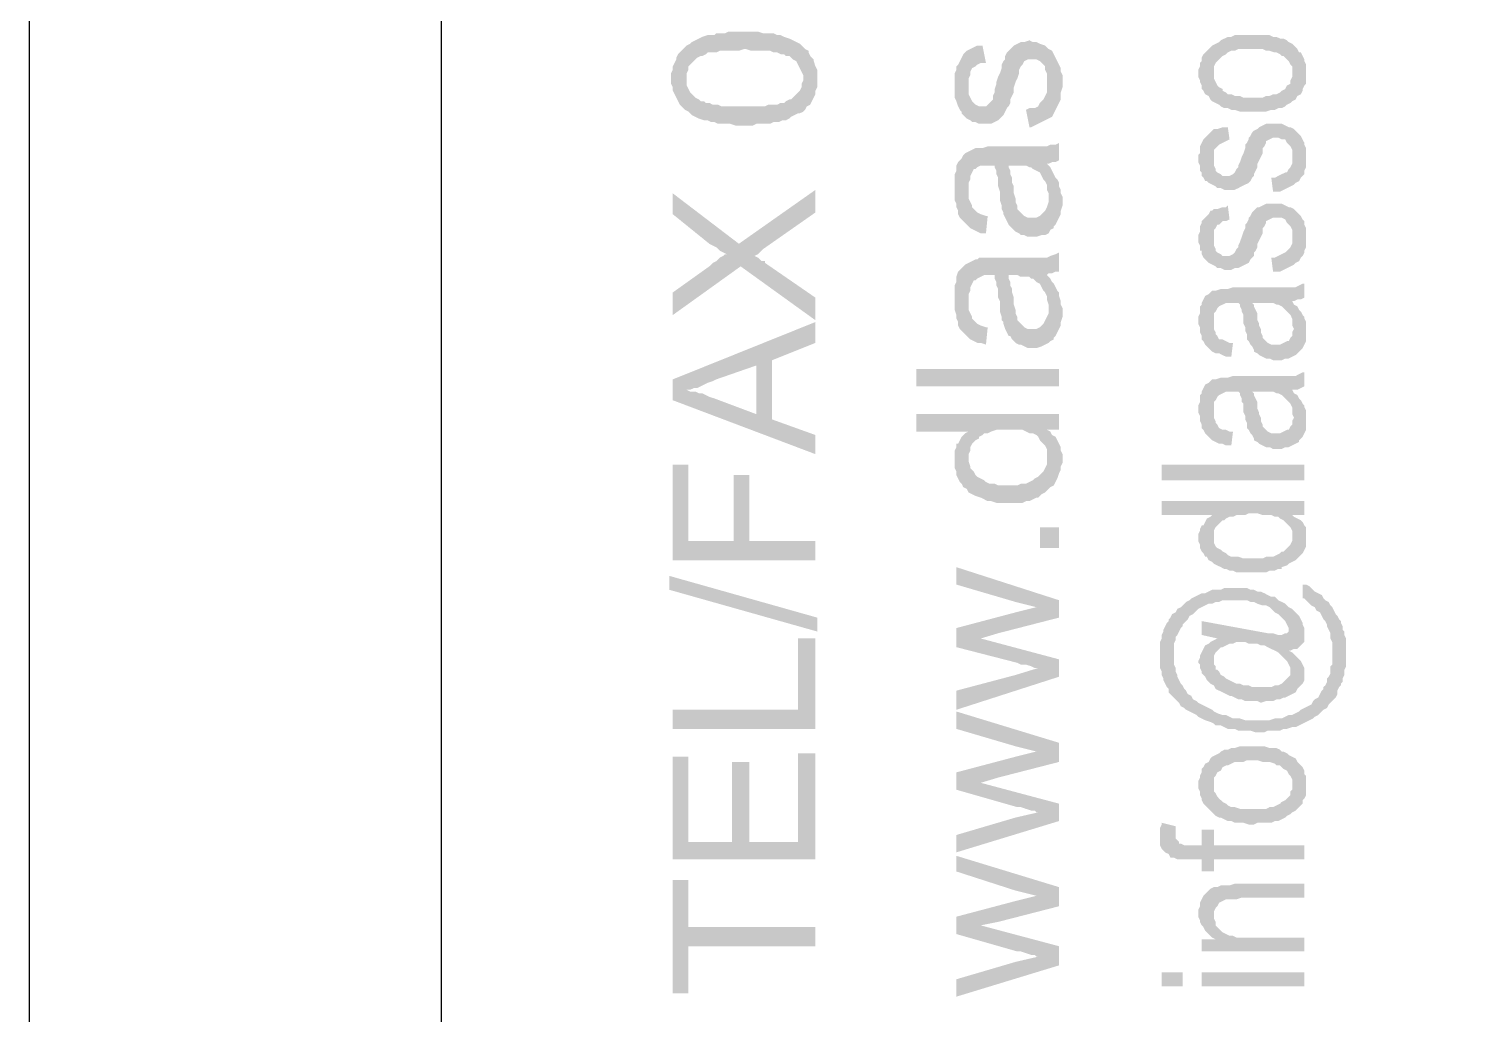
# Model space of a CAD drawing. Header units: millimetres. Extents: x -35.3 to 0.3, y 0.4 to 20.6.
# Drawn here: x -7.615 to -6.92, y 0.742 to 1.214 of the extents above; entities that cross this region are included whole.
import ezdxf

# ---------------------------------------------------------------- set-up
doc = ezdxf.new("R2010")
doc.units = ezdxf.units.MM
doc.linetypes.add('PDF_IMPORT', pattern=[1, 0.8, -0.2])
doc.layers.add('PDF _Geometria', color=7, linetype='Continuous')
doc.layers.add('PDF _Riempimenti solidi', color=7, linetype='Continuous')

msp = doc.modelspace()

# ---------------------------------------------------------------- hatches: boundary and pattern name
at = {"layer": 'PDF _Riempimenti solidi', "transparency": 33554559}
for points in [[(-7.30767, 1.19017), (-7.30767, 1.18767), (-7.30683, 1.18601), (-7.30683, 1.18434), (-7.30517, 1.18101), (-7.3035, 1.17767), (-7.301, 1.17517), (-7.30017, 1.19017), (-7.30017, 1.19267), (-7.29933, 1.19434), (-7.29933, 1.19601), (-7.29767, 1.19767), (-7.29683, 1.19851), (-7.29517, 1.20017), (-7.2935, 1.20101), (-7.29267, 1.20101), (-7.291, 1.20184), (-7.29017, 1.20267), (-7.286, 1.20267), (-7.28433, 1.20351), (-7.27517, 1.20351), (-7.27267, 1.20434), (-7.27183, 1.20434), (-7.26933, 1.20351), (-7.26017, 1.20351), (-7.2585, 1.20267), (-7.25683, 1.20267), (-7.25517, 1.20184), (-7.2535, 1.20184), (-7.25267, 1.20101), (-7.251, 1.20101), (-7.25017, 1.20017), (-7.24933, 1.19934), (-7.24767, 1.19851), (-7.246, 1.19517), (-7.24433, 1.19184), (-7.24433, 1.19017), (-7.2435, 1.17517), (-7.24267, 1.17684), (-7.241, 1.17767), (-7.24017, 1.17934), (-7.23933, 1.18101), (-7.2385, 1.18267), (-7.2385, 1.18434), (-7.23767, 1.18601), (-7.23767, 1.19434), (-7.2385, 1.19601), (-7.23933, 1.19851), (-7.23933, 1.19934), (-7.241, 1.20101), (-7.24183, 1.20267), (-7.24183, 1.20351), (-7.2435, 1.20434), (-7.24433, 1.20517), (-7.246, 1.20684), (-7.24767, 1.20767), (-7.24933, 1.20851), (-7.251, 1.20934), (-7.2535, 1.21017), (-7.25517, 1.21101), (-7.25683, 1.21101), (-7.2585, 1.21184), (-7.2635, 1.21184), (-7.266, 1.21267), (-7.28017, 1.21267), (-7.28183, 1.21184), (-7.286, 1.21184), (-7.28683, 1.21101), (-7.29017, 1.21101), (-7.29267, 1.21017), (-7.29433, 1.20934), (-7.296, 1.20851), (-7.29767, 1.20767), (-7.2985, 1.20684), (-7.30017, 1.20601), (-7.30433, 1.20184), (-7.30517, 1.20017), (-7.30517, 1.19934), (-7.30683, 1.19601), (-7.30683, 1.19434), (-7.30767, 1.19267)], [(-7.05517, 1.19267), (-7.05517, 1.19101), (-7.05433, 1.18934), (-7.05433, 1.18851), (-7.0535, 1.18684), (-7.0535, 1.18517), (-7.05267, 1.18434), (-7.05183, 1.18267), (-7.05017, 1.18184), (-7.04933, 1.18017), (-7.0485, 1.17934), (-7.04767, 1.19267), (-7.04767, 1.19601), (-7.04683, 1.19767), (-7.0435, 1.20101), (-7.04183, 1.20184), (-7.041, 1.20267), (-7.03933, 1.20351), (-7.03767, 1.20351), (-7.036, 1.20434), (-7.02433, 1.20434), (-7.02267, 1.20351), (-7.021, 1.20351), (-7.0185, 1.20267), (-7.01767, 1.20267), (-7.016, 1.20184), (-7.01517, 1.20101), (-7.01433, 1.20101), (-7.01183, 1.19851), (-7.011, 1.19684), (-7.01017, 1.19601), (-7.01017, 1.17934), (-7.0085, 1.18017), (-7.00767, 1.18184), (-7.006, 1.18267), (-7.00517, 1.18434), (-7.00517, 1.18517), (-7.00433, 1.18684), (-7.0035, 1.18767), (-7.0035, 1.19684), (-7.00433, 1.19851), (-7.00433, 1.19934), (-7.00517, 1.20101), (-7.006, 1.20267), (-7.00683, 1.20267), (-7.00767, 1.20434), (-7.01017, 1.20684), (-7.01183, 1.20767), (-7.01267, 1.20851), (-7.01433, 1.20934), (-7.016, 1.20934), (-7.01767, 1.21017), (-7.01933, 1.21017), (-7.021, 1.21101), (-7.03767, 1.21101), (-7.03933, 1.21017), (-7.041, 1.21017), (-7.04433, 1.20851), (-7.04517, 1.20767), (-7.04683, 1.20684), (-7.0485, 1.20601), (-7.05267, 1.20184), (-7.0535, 1.20017), (-7.0535, 1.19851), (-7.05433, 1.19767), (-7.05433, 1.19601), (-7.05517, 1.19434)], [(-7.17183, 1.18684), (-7.17183, 1.18101), (-7.171, 1.17934), (-7.17017, 1.17684), (-7.16933, 1.17517), (-7.1685, 1.17434), (-7.1685, 1.17351), (-7.16683, 1.17184), (-7.166, 1.17101), (-7.16517, 1.18684), (-7.16517, 1.19017), (-7.16433, 1.19184), (-7.16433, 1.19351), (-7.1635, 1.19517), (-7.16183, 1.19601), (-7.161, 1.19684), (-7.15933, 1.19767), (-7.15683, 1.19767), (-7.1585, 1.20601), (-7.161, 1.20601), (-7.166, 1.20351), (-7.16767, 1.20184), (-7.16933, 1.19851), (-7.17017, 1.19684), (-7.171, 1.19601), (-7.171, 1.19434), (-7.17183, 1.19267), (-7.17183, 1.18851)], [(-7.166, 1.17101), (-7.16433, 1.17017), (-7.1635, 1.16934), (-7.16183, 1.16934), (-7.16017, 1.16851), (-7.15433, 1.16851), (-7.15267, 1.16934), (-7.151, 1.17017), (-7.15017, 1.17101), (-7.1485, 1.17267), (-7.14683, 1.17601), (-7.146, 1.17684), (-7.14517, 1.17851), (-7.14517, 1.18017), (-7.1435, 1.18351), (-7.1435, 1.18601), (-7.14267, 1.18851), (-7.14183, 1.19017), (-7.141, 1.19267), (-7.141, 1.19434), (-7.14017, 1.19601), (-7.13933, 1.19684), (-7.1385, 1.19851), (-7.13683, 1.19934), (-7.13267, 1.19934), (-7.131, 1.19851), (-7.12933, 1.19684), (-7.1285, 1.19601), (-7.1285, 1.19434), (-7.12767, 1.19267), (-7.12767, 1.18851), (-7.12683, 1.17101), (-7.12517, 1.17184), (-7.12433, 1.17351), (-7.12267, 1.17684), (-7.121, 1.18017), (-7.121, 1.18351), (-7.12017, 1.18601), (-7.12017, 1.19184), (-7.121, 1.19351), (-7.121, 1.19517), (-7.12267, 1.19851), (-7.12433, 1.20184), (-7.12517, 1.20351), (-7.12683, 1.20434), (-7.1285, 1.20601), (-7.131, 1.20684), (-7.13267, 1.20767), (-7.13433, 1.20767), (-7.136, 1.20851), (-7.1385, 1.20767), (-7.14017, 1.20767), (-7.1435, 1.20601), (-7.14683, 1.20267), (-7.14767, 1.20101), (-7.14767, 1.19934), (-7.1485, 1.19851), (-7.14933, 1.19684), (-7.14933, 1.19517), (-7.15017, 1.19267), (-7.151, 1.19101), (-7.15183, 1.18851), (-7.15183, 1.18767), (-7.15267, 1.18517), (-7.15267, 1.18351), (-7.1535, 1.18184), (-7.1535, 1.18017), (-7.15517, 1.17851), (-7.156, 1.17767), (-7.15683, 1.17684), (-7.16017, 1.17684), (-7.16183, 1.17767), (-7.1635, 1.17934), (-7.16433, 1.18101), (-7.16517, 1.18267), (-7.16517, 1.18684)], [(-7.301, 1.17517), (-7.29933, 1.17434), (-7.29767, 1.17267), (-7.296, 1.17184), (-7.29433, 1.17101), (-7.29183, 1.17017), (-7.29017, 1.17017), (-7.2885, 1.16934), (-7.28683, 1.16934), (-7.28517, 1.16851), (-7.27933, 1.16851), (-7.27683, 1.16767), (-7.2685, 1.16767), (-7.26683, 1.16851), (-7.26017, 1.16851), (-7.2585, 1.16934), (-7.256, 1.16934), (-7.25433, 1.17017), (-7.25267, 1.17017), (-7.251, 1.17101), (-7.25017, 1.17184), (-7.24683, 1.17351), (-7.246, 1.17351), (-7.24433, 1.17434), (-7.2435, 1.17517), (-7.24433, 1.19017), (-7.24433, 1.18934), (-7.24517, 1.18767), (-7.24517, 1.18601), (-7.246, 1.18434), (-7.25017, 1.18017), (-7.251, 1.18017), (-7.25267, 1.17934), (-7.2535, 1.17851), (-7.25517, 1.17851), (-7.25683, 1.17767), (-7.261, 1.17767), (-7.26267, 1.17684), (-7.2835, 1.17684), (-7.28517, 1.17767), (-7.28767, 1.17767), (-7.28933, 1.17851), (-7.291, 1.17851), (-7.29183, 1.17934), (-7.2935, 1.17934), (-7.29433, 1.18017), (-7.296, 1.18101), (-7.29683, 1.18184), (-7.2985, 1.18351), (-7.29933, 1.18517), (-7.30017, 1.18684), (-7.30017, 1.19017)], [(-7.0485, 1.17934), (-7.04683, 1.17851), (-7.04517, 1.17767), (-7.04433, 1.17684), (-7.04267, 1.17601), (-7.041, 1.17601), (-7.03933, 1.17517), (-7.03767, 1.17517), (-7.03517, 1.17434), (-7.02267, 1.17434), (-7.02017, 1.17517), (-7.0185, 1.17517), (-7.01683, 1.17601), (-7.01517, 1.17601), (-7.0135, 1.17684), (-7.01267, 1.17767), (-7.011, 1.17851), (-7.01017, 1.17934), (-7.01017, 1.19267), (-7.01017, 1.19101), (-7.011, 1.18934), (-7.011, 1.18767), (-7.01267, 1.18684), (-7.0135, 1.18517), (-7.01517, 1.18434), (-7.016, 1.18351), (-7.01767, 1.18267), (-7.01933, 1.18267), (-7.021, 1.18184), (-7.02267, 1.18184), (-7.02433, 1.18101), (-7.0335, 1.18101), (-7.03517, 1.18184), (-7.03767, 1.18184), (-7.03933, 1.18267), (-7.041, 1.18267), (-7.04183, 1.18351), (-7.0435, 1.18434), (-7.0435, 1.18517), (-7.04517, 1.18601), (-7.046, 1.18684), (-7.04683, 1.18851), (-7.04767, 1.19017), (-7.04767, 1.19267)], [(-7.13767, 1.17517), (-7.136, 1.16684), (-7.13517, 1.16684), (-7.1335, 1.16767), (-7.13183, 1.16851), (-7.13017, 1.16934), (-7.1285, 1.17017), (-7.12683, 1.17101), (-7.12767, 1.18851), (-7.12767, 1.18351), (-7.1285, 1.18184), (-7.12933, 1.18017), (-7.13017, 1.17934), (-7.131, 1.17851), (-7.13183, 1.17684), (-7.1335, 1.17601), (-7.136, 1.17601)], [(-7.0485, 1.13934), (-7.04683, 1.13851), (-7.046, 1.13767), (-7.04433, 1.13767), (-7.04267, 1.13684), (-7.03767, 1.13684), (-7.036, 1.13767), (-7.03433, 1.13851), (-7.03267, 1.13934), (-7.031, 1.14017), (-7.03017, 1.14101), (-7.02933, 1.14267), (-7.0285, 1.14351), (-7.0285, 1.14434), (-7.02767, 1.14601), (-7.02683, 1.14767), (-7.02683, 1.14934), (-7.026, 1.15101), (-7.02517, 1.15267), (-7.02433, 1.15434), (-7.02433, 1.15684), (-7.0235, 1.15767), (-7.02267, 1.15934), (-7.02267, 1.16017), (-7.021, 1.16101), (-7.01933, 1.16184), (-7.01683, 1.16184), (-7.01517, 1.16101), (-7.0135, 1.16101), (-7.01267, 1.15934), (-7.011, 1.15767), (-7.01017, 1.15601), (-7.01017, 1.15267), (-7.00933, 1.13934), (-7.0085, 1.14017), (-7.00683, 1.14101), (-7.006, 1.14267), (-7.00433, 1.14434), (-7.00433, 1.14601), (-7.0035, 1.14767), (-7.0035, 1.15684), (-7.00433, 1.15851), (-7.00433, 1.15934), (-7.00517, 1.16101), (-7.006, 1.16267), (-7.00933, 1.16601), (-7.011, 1.16684), (-7.01183, 1.16684), (-7.01517, 1.16851), (-7.02267, 1.16851), (-7.02433, 1.16767), (-7.026, 1.16684), (-7.02683, 1.16601), (-7.0285, 1.16517), (-7.02933, 1.16434), (-7.03017, 1.16267), (-7.031, 1.16184), (-7.031, 1.16101), (-7.03183, 1.15934), (-7.03267, 1.15851), (-7.03267, 1.15684), (-7.0335, 1.15434), (-7.03433, 1.15267), (-7.03517, 1.15017), (-7.036, 1.14851), (-7.036, 1.14767), (-7.03683, 1.14684), (-7.03767, 1.14517), (-7.0385, 1.14434), (-7.04017, 1.14351), (-7.0435, 1.14351), (-7.04433, 1.14434), (-7.046, 1.14517), (-7.04683, 1.14601), (-7.04683, 1.14684), (-7.04767, 1.14851), (-7.04767, 1.15184)], [(-7.05517, 1.15184), (-7.05517, 1.15017), (-7.05433, 1.14851), (-7.05433, 1.14601), (-7.0535, 1.14517), (-7.0535, 1.14351), (-7.05267, 1.14267), (-7.05183, 1.14101), (-7.051, 1.14101), (-7.05017, 1.14017), (-7.0485, 1.13934), (-7.04767, 1.15184), (-7.04767, 1.15601), (-7.04683, 1.15684), (-7.046, 1.15767), (-7.04517, 1.15851), (-7.0435, 1.15934), (-7.04183, 1.16017), (-7.04017, 1.16101), (-7.041, 1.16684), (-7.0435, 1.16684), (-7.046, 1.16601), (-7.04767, 1.16601), (-7.0485, 1.16517), (-7.04933, 1.16434), (-7.05017, 1.16351), (-7.051, 1.16267), (-7.05267, 1.16101), (-7.0535, 1.15934), (-7.05433, 1.15767), (-7.05433, 1.15434), (-7.05517, 1.15351)], [(-7.17183, 1.13851), (-7.17183, 1.13184), (-7.171, 1.13017), (-7.171, 1.12851), (-7.17017, 1.12684), (-7.17017, 1.12517), (-7.16933, 1.12351), (-7.16767, 1.12184), (-7.16517, 1.11934), (-7.16517, 1.14017), (-7.16433, 1.14184), (-7.16433, 1.14351), (-7.16267, 1.14684), (-7.16183, 1.14684), (-7.161, 1.14767), (-7.15933, 1.14851), (-7.15267, 1.14851), (-7.15267, 1.14767), (-7.15183, 1.14601), (-7.15183, 1.14434), (-7.151, 1.14267), (-7.151, 1.13851), (-7.15017, 1.13601), (-7.15017, 1.13184), (-7.14933, 1.12934), (-7.14933, 1.12767), (-7.1485, 1.12601), (-7.1485, 1.12517), (-7.14683, 1.12184), (-7.146, 1.14851), (-7.13767, 1.14851), (-7.136, 1.14767), (-7.13517, 1.14767), (-7.13433, 1.14684), (-7.13267, 1.14601), (-7.131, 1.14517), (-7.13017, 1.14351), (-7.12933, 1.14184), (-7.1285, 1.14101), (-7.12767, 1.13934), (-7.12767, 1.14934), (-7.12683, 1.14934), (-7.12517, 1.15017), (-7.1235, 1.15017), (-7.12183, 1.15101), (-7.12183, 1.16017), (-7.12183, 1.15934), (-7.1235, 1.15851), (-7.126, 1.15851), (-7.12767, 1.15767), (-7.156, 1.15767), (-7.1585, 1.15684), (-7.16183, 1.15684), (-7.1635, 1.15601), (-7.16517, 1.15517), (-7.16683, 1.15434), (-7.16767, 1.15351), (-7.1685, 1.15184), (-7.17017, 1.15017), (-7.171, 1.14851), (-7.171, 1.14601), (-7.17183, 1.14434), (-7.17183, 1.14017)], [(-7.14683, 1.12184), (-7.146, 1.12017), (-7.14267, 1.11684), (-7.141, 1.11601), (-7.14017, 1.11517), (-7.1385, 1.11517), (-7.13683, 1.11434), (-7.13267, 1.11434), (-7.13017, 1.11517), (-7.1285, 1.11517), (-7.12683, 1.11601), (-7.126, 1.11767), (-7.12433, 1.11851), (-7.12433, 1.11934), (-7.1235, 1.12017), (-7.12267, 1.12184), (-7.121, 1.12517), (-7.121, 1.12684), (-7.12017, 1.12934), (-7.12017, 1.13351), (-7.121, 1.13517), (-7.121, 1.13684), (-7.12183, 1.13851), (-7.12183, 1.14017), (-7.12267, 1.14184), (-7.1235, 1.14267), (-7.12433, 1.14434), (-7.126, 1.14767), (-7.12683, 1.13351), (-7.12683, 1.13101), (-7.12767, 1.12851), (-7.1285, 1.12684), (-7.12933, 1.12601), (-7.13017, 1.12517), (-7.131, 1.12434), (-7.13267, 1.12351), (-7.13683, 1.12351), (-7.1385, 1.12434), (-7.13933, 1.12517), (-7.14017, 1.12601), (-7.14183, 1.12767), (-7.14183, 1.12934), (-7.14267, 1.13101), (-7.14267, 1.13267), (-7.1435, 1.13517), (-7.1435, 1.13851), (-7.14433, 1.14017), (-7.14433, 1.14267), (-7.14517, 1.14434), (-7.14517, 1.14601), (-7.146, 1.14767), (-7.146, 1.14851)], [(-7.12767, 1.13934), (-7.12767, 1.13684), (-7.12683, 1.13517), (-7.12683, 1.13351), (-7.126, 1.14767), (-7.12767, 1.14934)], [(-7.02017, 1.14267), (-7.01933, 1.13601), (-7.016, 1.13601), (-7.01433, 1.13684), (-7.01267, 1.13767), (-7.011, 1.13851), (-7.00933, 1.13934), (-7.01017, 1.15267), (-7.01017, 1.14934), (-7.011, 1.14767), (-7.01183, 1.14684), (-7.01267, 1.14517), (-7.0135, 1.14517), (-7.01517, 1.14434), (-7.01683, 1.14351), (-7.0185, 1.14267)], [(-7.30683, 1.08767), (-7.30683, 1.07684), (-7.27433, 1.10017), (-7.26767, 1.10517), (-7.266, 1.10601), (-7.26433, 1.10767), (-7.2635, 1.10851), (-7.2385, 1.12601), (-7.2385, 1.13684), (-7.27517, 1.11101), (-7.281, 1.10601), (-7.28183, 1.10601), (-7.28267, 1.10517), (-7.28433, 1.10434), (-7.286, 1.10267), (-7.28767, 1.10184), (-7.28933, 1.10017)], [(-7.30683, 1.13517), (-7.30683, 1.12517), (-7.28933, 1.11101), (-7.28767, 1.11017), (-7.286, 1.10934), (-7.28433, 1.10767), (-7.28267, 1.10684), (-7.281, 1.10601), (-7.27517, 1.11101)], [(-7.16517, 1.11934), (-7.16433, 1.11851), (-7.15933, 1.11601), (-7.15683, 1.11601), (-7.156, 1.12434), (-7.15683, 1.12434), (-7.15933, 1.12517), (-7.161, 1.12601), (-7.16183, 1.12684), (-7.1635, 1.12851), (-7.1635, 1.12934), (-7.16433, 1.13101), (-7.16517, 1.13267), (-7.16517, 1.13684)], [(-7.05517, 1.11351), (-7.05517, 1.11184), (-7.05433, 1.11017), (-7.05433, 1.10767), (-7.0535, 1.10767), (-7.0535, 1.10601), (-7.05267, 1.10434), (-7.05183, 1.10351), (-7.051, 1.10267), (-7.05017, 1.10184), (-7.0485, 1.10101), (-7.04767, 1.11351), (-7.04767, 1.11767), (-7.04683, 1.11851), (-7.046, 1.12017), (-7.04517, 1.12017), (-7.0435, 1.12184), (-7.04183, 1.12184), (-7.04017, 1.12267), (-7.041, 1.12934), (-7.04183, 1.12851), (-7.0435, 1.12851), (-7.046, 1.12767), (-7.04767, 1.12767), (-7.0485, 1.12684), (-7.04933, 1.12684), (-7.05017, 1.12517), (-7.051, 1.12434), (-7.05267, 1.12267), (-7.0535, 1.12184), (-7.0535, 1.12101), (-7.05433, 1.11934), (-7.05433, 1.11684), (-7.05517, 1.11517)], [(-7.0485, 1.10101), (-7.04683, 1.10017), (-7.046, 1.09934), (-7.04433, 1.09934), (-7.04267, 1.09851), (-7.03933, 1.09851), (-7.03767, 1.09934), (-7.036, 1.09934), (-7.03433, 1.10017), (-7.03267, 1.10101), (-7.031, 1.10184), (-7.03017, 1.10351), (-7.02933, 1.10434), (-7.0285, 1.10517), (-7.0285, 1.10684), (-7.02767, 1.10767), (-7.02683, 1.10934), (-7.02683, 1.11101), (-7.026, 1.11267), (-7.02517, 1.11434), (-7.02433, 1.11601), (-7.02433, 1.11851), (-7.0235, 1.11934), (-7.02267, 1.12101), (-7.02267, 1.12184), (-7.021, 1.12267), (-7.01933, 1.12351), (-7.01517, 1.12351), (-7.0135, 1.12267), (-7.01267, 1.12101), (-7.011, 1.11934), (-7.01017, 1.11767), (-7.01017, 1.11434), (-7.00933, 1.10101), (-7.0085, 1.10184), (-7.00683, 1.10267), (-7.006, 1.10434), (-7.00517, 1.10517), (-7.00433, 1.10684), (-7.00433, 1.10767), (-7.0035, 1.10934), (-7.0035, 1.11851), (-7.00433, 1.12017), (-7.00433, 1.12184), (-7.00517, 1.12267), (-7.006, 1.12434), (-7.00933, 1.12767), (-7.011, 1.12851), (-7.01183, 1.12851), (-7.01517, 1.13017), (-7.02267, 1.13017), (-7.02433, 1.12934), (-7.026, 1.12851), (-7.02683, 1.12851), (-7.02933, 1.12601), (-7.03017, 1.12434), (-7.031, 1.12351), (-7.031, 1.12267), (-7.03183, 1.12101), (-7.03267, 1.12017), (-7.03267, 1.11851), (-7.0335, 1.11684), (-7.03433, 1.11434), (-7.03517, 1.11184), (-7.036, 1.11017), (-7.036, 1.10934), (-7.03683, 1.10851), (-7.03767, 1.10684), (-7.0385, 1.10601), (-7.04017, 1.10517), (-7.0435, 1.10517), (-7.04433, 1.10601), (-7.046, 1.10684), (-7.04683, 1.10767), (-7.04683, 1.10851), (-7.04767, 1.11017), (-7.04767, 1.11351)], [(-7.02017, 1.10434), (-7.01933, 1.09767), (-7.016, 1.09767), (-7.01433, 1.09851), (-7.01267, 1.09934), (-7.011, 1.10017), (-7.00933, 1.10101), (-7.01017, 1.11434), (-7.01017, 1.11101), (-7.011, 1.10934), (-7.01267, 1.10767), (-7.0135, 1.10684), (-7.01517, 1.10601), (-7.01683, 1.10517), (-7.0185, 1.10434)], [(-7.17183, 1.08517), (-7.17183, 1.07934), (-7.171, 1.07684), (-7.171, 1.07517), (-7.17017, 1.07351), (-7.17017, 1.07184), (-7.16933, 1.07017), (-7.16767, 1.06851), (-7.16683, 1.06767), (-7.16517, 1.06601), (-7.16517, 1.08684), (-7.16433, 1.08851), (-7.16433, 1.09017), (-7.16267, 1.09351), (-7.16183, 1.09351), (-7.161, 1.09434), (-7.15933, 1.09517), (-7.15767, 1.09601), (-7.15267, 1.09601), (-7.15267, 1.09434), (-7.15183, 1.09267), (-7.15183, 1.09101), (-7.151, 1.08934), (-7.151, 1.08517), (-7.15017, 1.08351), (-7.15017, 1.07851), (-7.14933, 1.07601), (-7.14933, 1.07434), (-7.1485, 1.07351), (-7.1485, 1.07267), (-7.14767, 1.07017), (-7.14683, 1.06851), (-7.146, 1.09601), (-7.14183, 1.09601), (-7.14017, 1.09517), (-7.136, 1.09517), (-7.13517, 1.09434), (-7.13433, 1.09434), (-7.13267, 1.09267), (-7.131, 1.09184), (-7.13017, 1.09017), (-7.12933, 1.08851), (-7.1285, 1.08767), (-7.12767, 1.08601), (-7.12767, 1.09601), (-7.12683, 1.09684), (-7.12517, 1.09684), (-7.1235, 1.09767), (-7.12183, 1.09767), (-7.12183, 1.10684), (-7.1235, 1.10601), (-7.126, 1.10517), (-7.12767, 1.10434), (-7.16017, 1.10434), (-7.161, 1.10351), (-7.16183, 1.10351), (-7.1635, 1.10267), (-7.16517, 1.10184), (-7.16683, 1.10101), (-7.17017, 1.09767), (-7.171, 1.09517), (-7.171, 1.09267), (-7.17183, 1.09101), (-7.17183, 1.08684)], [(-7.27433, 1.10017), (-7.2385, 1.07434), (-7.2385, 1.08517), (-7.26267, 1.10184), (-7.26267, 1.10267), (-7.26433, 1.10267), (-7.266, 1.10434), (-7.26767, 1.10517)], [(-7.14683, 1.06851), (-7.146, 1.06684), (-7.14517, 1.06684), (-7.14433, 1.06517), (-7.14267, 1.06351), (-7.141, 1.06267), (-7.14017, 1.06267), (-7.13683, 1.06101), (-7.13267, 1.06101), (-7.13017, 1.06184), (-7.1285, 1.06267), (-7.12683, 1.06351), (-7.126, 1.06434), (-7.12433, 1.06517), (-7.12433, 1.06601), (-7.1235, 1.06684), (-7.12267, 1.06851), (-7.121, 1.07184), (-7.121, 1.07351), (-7.12017, 1.07601), (-7.12017, 1.08017), (-7.121, 1.08184), (-7.121, 1.08351), (-7.12183, 1.08601), (-7.12183, 1.08767), (-7.12267, 1.08851), (-7.1235, 1.09017), (-7.12433, 1.09184), (-7.12517, 1.09267), (-7.126, 1.09434), (-7.12683, 1.08017), (-7.12683, 1.07767), (-7.12767, 1.07601), (-7.1285, 1.07434), (-7.12933, 1.07267), (-7.13017, 1.07184), (-7.131, 1.07101), (-7.13267, 1.07017), (-7.13683, 1.07017), (-7.1385, 1.07101), (-7.13933, 1.07184), (-7.14017, 1.07267), (-7.14183, 1.07434), (-7.14183, 1.07601), (-7.14267, 1.07767), (-7.14267, 1.07934), (-7.1435, 1.08184), (-7.1435, 1.08517), (-7.14433, 1.08767), (-7.14433, 1.08934), (-7.14517, 1.09101), (-7.14517, 1.09267), (-7.146, 1.09434), (-7.146, 1.09601)], [(-7.12767, 1.08601), (-7.12767, 1.08434), (-7.12683, 1.08184), (-7.12683, 1.08017), (-7.126, 1.09434), (-7.12767, 1.09601)], [(-7.05517, 1.07434), (-7.05517, 1.07267), (-7.05433, 1.07101), (-7.05433, 1.06851), (-7.0535, 1.06684), (-7.0535, 1.06517), (-7.05267, 1.06434), (-7.05183, 1.06267), (-7.0485, 1.05934), (-7.04767, 1.07351), (-7.04767, 1.07767), (-7.04683, 1.07851), (-7.046, 1.08017), (-7.04517, 1.08101), (-7.0435, 1.08184), (-7.04183, 1.08267), (-7.036, 1.08267), (-7.03517, 1.08184), (-7.03517, 1.08101), (-7.03433, 1.07934), (-7.03433, 1.07851), (-7.0335, 1.07684), (-7.0335, 1.07267), (-7.03267, 1.07101), (-7.03267, 1.06934), (-7.03183, 1.06767), (-7.03183, 1.06517), (-7.031, 1.06434), (-7.03017, 1.06267), (-7.02933, 1.06184), (-7.02933, 1.08267), (-7.01933, 1.08267), (-7.01767, 1.08184), (-7.01683, 1.08184), (-7.01517, 1.08101), (-7.01433, 1.08017), (-7.01267, 1.07851), (-7.01183, 1.07767), (-7.011, 1.07684), (-7.01017, 1.07517), (-7.01017, 1.08351), (-7.00933, 1.08351), (-7.00767, 1.08434), (-7.006, 1.08434), (-7.00433, 1.08517), (-7.00433, 1.09184), (-7.00517, 1.09184), (-7.00683, 1.09101), (-7.0085, 1.09017), (-7.0385, 1.09017), (-7.041, 1.08934), (-7.04433, 1.08934), (-7.04683, 1.08851), (-7.0485, 1.08851), (-7.04933, 1.08767), (-7.05017, 1.08684), (-7.05183, 1.08601), (-7.05267, 1.08434), (-7.0535, 1.08267), (-7.0535, 1.08184), (-7.05433, 1.08101), (-7.05433, 1.07767), (-7.05517, 1.07601)], [(-7.16517, 1.06601), (-7.16433, 1.06517), (-7.16267, 1.06434), (-7.161, 1.06351), (-7.15933, 1.06351), (-7.15683, 1.06267), (-7.156, 1.07101), (-7.15683, 1.07101), (-7.15933, 1.07184), (-7.161, 1.07267), (-7.16183, 1.07351), (-7.1635, 1.07517), (-7.1635, 1.07601), (-7.16433, 1.07767), (-7.16517, 1.07934), (-7.16517, 1.08351)], [(-7.02933, 1.06184), (-7.0285, 1.06017), (-7.0285, 1.05934), (-7.02683, 1.05851), (-7.026, 1.05767), (-7.02433, 1.05684), (-7.02267, 1.05601), (-7.021, 1.05601), (-7.01933, 1.05517), (-7.01517, 1.05517), (-7.0135, 1.05601), (-7.01183, 1.05601), (-7.01017, 1.05684), (-7.0085, 1.05767), (-7.00683, 1.05934), (-7.006, 1.06017), (-7.00517, 1.06101), (-7.00433, 1.06267), (-7.0035, 1.06434), (-7.0035, 1.07351), (-7.00433, 1.07517), (-7.00433, 1.07601), (-7.00517, 1.07684), (-7.006, 1.07851), (-7.00683, 1.07934), (-7.00767, 1.08101), (-7.00933, 1.08184), (-7.00933, 1.07017), (-7.01017, 1.06851), (-7.01017, 1.06684), (-7.011, 1.06601), (-7.01183, 1.06434), (-7.01267, 1.06434), (-7.01433, 1.06351), (-7.016, 1.06267), (-7.02017, 1.06267), (-7.02183, 1.06351), (-7.0235, 1.06517), (-7.02433, 1.06601), (-7.02433, 1.06684), (-7.02517, 1.06851), (-7.02517, 1.07017), (-7.026, 1.07184), (-7.026, 1.07267), (-7.02683, 1.07434), (-7.02683, 1.07767), (-7.02767, 1.07934), (-7.0285, 1.08101), (-7.0285, 1.08184), (-7.02933, 1.08267)], [(-7.01017, 1.07517), (-7.01017, 1.07184), (-7.00933, 1.07017), (-7.00933, 1.08184), (-7.01017, 1.08351)], [(-7.30683, 1.04601), (-7.30017, 1.04101), (-7.2985, 1.04101), (-7.29683, 1.04184), (-7.29517, 1.04184), (-7.2935, 1.04267), (-7.29183, 1.04351), (-7.29017, 1.04434), (-7.28767, 1.04517), (-7.286, 1.04601), (-7.26683, 1.05267), (-7.26683, 1.02934), (-7.25933, 1.05517), (-7.2385, 1.06351), (-7.2385, 1.07351)], [(-7.0485, 1.05934), (-7.04683, 1.05851), (-7.04517, 1.05851), (-7.0435, 1.05767), (-7.04183, 1.05684), (-7.03933, 1.05684), (-7.0385, 1.06351), (-7.04017, 1.06351), (-7.04183, 1.06434), (-7.0435, 1.06517), (-7.04517, 1.06517), (-7.046, 1.06684), (-7.04683, 1.06767), (-7.04683, 1.06851), (-7.04767, 1.07017), (-7.04767, 1.07351)], [(-7.30683, 1.04601), (-7.30683, 1.03601), (-7.2385, 1.01017), (-7.2385, 1.01934), (-7.25933, 1.02684), (-7.25933, 1.05517), (-7.26683, 1.02934), (-7.28683, 1.03684), (-7.28933, 1.03767), (-7.291, 1.03851), (-7.29267, 1.03934), (-7.29433, 1.03934), (-7.296, 1.04017), (-7.2985, 1.04017), (-7.30017, 1.04101)], [(-7.12183, 1.04267), (-7.12183, 1.05101), (-7.19017, 1.05101), (-7.19017, 1.04267)], [(-7.05517, 1.03184), (-7.05517, 1.03017), (-7.05433, 1.02851), (-7.05433, 1.02601), (-7.0535, 1.02434), (-7.0535, 1.02267), (-7.05267, 1.02184), (-7.05183, 1.02017), (-7.051, 1.01934), (-7.04933, 1.01767), (-7.0485, 1.01684), (-7.04767, 1.03101), (-7.04767, 1.03517), (-7.04683, 1.03601), (-7.046, 1.03767), (-7.04517, 1.03851), (-7.0435, 1.03934), (-7.04183, 1.04017), (-7.036, 1.04017), (-7.03517, 1.03934), (-7.03517, 1.03851), (-7.03433, 1.03684), (-7.03433, 1.03517), (-7.0335, 1.03434), (-7.0335, 1.03017), (-7.03267, 1.02851), (-7.03267, 1.02684), (-7.03183, 1.02517), (-7.03183, 1.02267), (-7.031, 1.02184), (-7.03017, 1.02017), (-7.02933, 1.01934), (-7.02933, 1.04017), (-7.01933, 1.04017), (-7.01767, 1.03934), (-7.01683, 1.03934), (-7.01517, 1.03851), (-7.011, 1.03434), (-7.01017, 1.03267), (-7.01017, 1.04101), (-7.00767, 1.04101), (-7.006, 1.04184), (-7.00433, 1.04267), (-7.00433, 1.04934), (-7.00517, 1.04934), (-7.00683, 1.04851), (-7.0085, 1.04767), (-7.0385, 1.04767), (-7.041, 1.04684), (-7.04433, 1.04684), (-7.04683, 1.04601), (-7.0485, 1.04601), (-7.05017, 1.04434), (-7.05183, 1.04351), (-7.05267, 1.04184), (-7.0535, 1.04017), (-7.0535, 1.03934), (-7.05433, 1.03851), (-7.05433, 1.03517), (-7.05517, 1.03351)], [(-7.02933, 1.01934), (-7.0285, 1.01767), (-7.0285, 1.01684), (-7.02683, 1.01601), (-7.026, 1.01517), (-7.02433, 1.01434), (-7.02267, 1.01351), (-7.021, 1.01351), (-7.01933, 1.01267), (-7.01517, 1.01267), (-7.0135, 1.01351), (-7.01183, 1.01351), (-7.01017, 1.01434), (-7.0085, 1.01517), (-7.00683, 1.01601), (-7.00683, 1.01684), (-7.00517, 1.01851), (-7.00433, 1.02017), (-7.0035, 1.02184), (-7.0035, 1.03101), (-7.00433, 1.03267), (-7.00433, 1.03351), (-7.00517, 1.03434), (-7.006, 1.03601), (-7.00683, 1.03684), (-7.00767, 1.03851), (-7.00933, 1.03934), (-7.00933, 1.02767), (-7.01017, 1.02601), (-7.01017, 1.02434), (-7.011, 1.02351), (-7.01183, 1.02184), (-7.01267, 1.02184), (-7.01433, 1.02101), (-7.016, 1.02017), (-7.02017, 1.02017), (-7.02183, 1.02101), (-7.0235, 1.02267), (-7.02433, 1.02351), (-7.02433, 1.02434), (-7.02517, 1.02601), (-7.02517, 1.02767), (-7.026, 1.02934), (-7.026, 1.03017), (-7.02683, 1.03184), (-7.02683, 1.03517), (-7.02767, 1.03684), (-7.0285, 1.03851), (-7.0285, 1.03934), (-7.02933, 1.04017)], [(-7.01017, 1.03267), (-7.01017, 1.02934), (-7.00933, 1.02767), (-7.00933, 1.03934), (-7.01017, 1.04101)], [(-7.19017, 1.02934), (-7.19017, 1.02101), (-7.16517, 1.02101), (-7.16517, 1.00851), (-7.16517, 1.01017), (-7.16433, 1.01184), (-7.16433, 1.01351), (-7.1635, 1.01517), (-7.16183, 1.01684), (-7.16017, 1.01767), (-7.16017, 1.01851), (-7.1585, 1.01934), (-7.15767, 1.02017), (-7.156, 1.02017), (-7.15433, 1.02101), (-7.15183, 1.02184), (-7.13933, 1.02184), (-7.13767, 1.02101), (-7.136, 1.02017), (-7.13433, 1.02017), (-7.13267, 1.01934), (-7.13183, 1.01851), (-7.131, 1.01684), (-7.1285, 1.01434), (-7.12767, 1.01267), (-7.12767, 1.02184), (-7.12183, 1.02184), (-7.12183, 1.02934)], [(-7.0485, 1.01684), (-7.04683, 1.01601), (-7.04517, 1.01517), (-7.0435, 1.01517), (-7.04183, 1.01434), (-7.03933, 1.01434), (-7.0385, 1.02101), (-7.04017, 1.02101), (-7.04183, 1.02184), (-7.0435, 1.02184), (-7.04517, 1.02267), (-7.046, 1.02434), (-7.04683, 1.02517), (-7.04683, 1.02601), (-7.04767, 1.02767), (-7.04767, 1.03101)], [(-7.17183, 1.00767), (-7.17183, 1.00351), (-7.171, 1.00184), (-7.171, 1.00017), (-7.17017, 0.99851), (-7.16933, 0.99684), (-7.1685, 0.99601), (-7.16767, 0.99434), (-7.166, 0.99351), (-7.16517, 0.99184), (-7.1635, 0.99101), (-7.16183, 0.99017), (-7.15933, 0.98934), (-7.15767, 0.98851), (-7.156, 0.98767), (-7.15433, 0.98767), (-7.15183, 0.98684), (-7.13933, 0.98684), (-7.13767, 0.98767), (-7.136, 0.98767), (-7.13433, 0.98851), (-7.13267, 0.98934), (-7.13183, 0.98934), (-7.13017, 0.99101), (-7.1285, 0.99184), (-7.12767, 0.99267), (-7.12767, 1.00851), (-7.12767, 1.00517), (-7.1285, 1.00351), (-7.12933, 1.00184), (-7.13183, 0.99934), (-7.1335, 0.99851), (-7.13433, 0.99767), (-7.136, 0.99684), (-7.13767, 0.99601), (-7.14017, 0.99601), (-7.14183, 0.99517), (-7.151, 0.99517), (-7.15267, 0.99601), (-7.15517, 0.99601), (-7.15683, 0.99684), (-7.15767, 0.99767), (-7.15933, 0.99851), (-7.161, 0.99934), (-7.16183, 1.00017), (-7.16267, 1.00184), (-7.16433, 1.00351), (-7.16433, 1.00434), (-7.16517, 1.00684), (-7.16517, 1.02101), (-7.16683, 1.02017), (-7.1685, 1.01851), (-7.16933, 1.01684), (-7.17017, 1.01517), (-7.171, 1.01517), (-7.171, 1.01351), (-7.17183, 1.01184), (-7.17183, 1.00934)], [(-7.12767, 1.01267), (-7.12767, 0.99267), (-7.126, 0.99434), (-7.12433, 0.99517), (-7.12267, 0.99851), (-7.12183, 1.00101), (-7.121, 1.00267), (-7.121, 1.00434), (-7.12017, 1.00601), (-7.12017, 1.01017), (-7.121, 1.01184), (-7.121, 1.01351), (-7.12267, 1.01684), (-7.1235, 1.01851), (-7.12517, 1.01934), (-7.126, 1.02101), (-7.12767, 1.02184)], [(-7.30683, 1.00517), (-7.30683, 0.95934), (-7.2385, 0.95934), (-7.2385, 0.96851), (-7.27017, 0.96851), (-7.27017, 1.00017), (-7.27767, 1.00017), (-7.27767, 0.96851), (-7.29933, 0.96851), (-7.29933, 1.00517)], [(-7.00433, 0.99767), (-7.00433, 1.00517), (-7.07267, 1.00517), (-7.07267, 0.99767)], [(-7.07267, 0.98767), (-7.07267, 0.98101), (-7.0485, 0.98101), (-7.04767, 0.97101), (-7.04767, 0.97351), (-7.04683, 0.97517), (-7.0435, 0.97851), (-7.04267, 0.97851), (-7.04183, 0.97934), (-7.04017, 0.98017), (-7.0385, 0.98017), (-7.03683, 0.98101), (-7.03267, 0.98101), (-7.031, 0.98184), (-7.02683, 0.98184), (-7.02433, 0.98101), (-7.02017, 0.98101), (-7.0185, 0.98017), (-7.01683, 0.98017), (-7.016, 0.97934), (-7.01433, 0.97851), (-7.0135, 0.97767), (-7.01183, 0.97601), (-7.011, 0.97517), (-7.01017, 0.97351), (-7.01017, 0.98101), (-7.00433, 0.98101), (-7.00433, 0.98767)], [(-7.05517, 0.97017), (-7.05517, 0.96851), (-7.05433, 0.96684), (-7.05433, 0.96517), (-7.0535, 0.96351), (-7.05267, 0.96267), (-7.05183, 0.96101), (-7.051, 0.96101), (-7.05017, 0.95934), (-7.0485, 0.95851), (-7.04767, 0.95767), (-7.046, 0.95684), (-7.04433, 0.95601), (-7.04267, 0.95517), (-7.04183, 0.95517), (-7.04017, 0.95434), (-7.0385, 0.95434), (-7.03683, 0.95351), (-7.02267, 0.95351), (-7.021, 0.95434), (-7.0185, 0.95434), (-7.01683, 0.95517), (-7.01517, 0.95517), (-7.01517, 0.95601), (-7.01267, 0.95684), (-7.01183, 0.95767), (-7.01017, 0.95851), (-7.01017, 0.97101), (-7.01017, 0.96851), (-7.011, 0.96684), (-7.01183, 0.96601), (-7.0135, 0.96434), (-7.01433, 0.96351), (-7.01517, 0.96351), (-7.016, 0.96267), (-7.01767, 0.96184), (-7.01933, 0.96101), (-7.02267, 0.96101), (-7.02433, 0.96017), (-7.0335, 0.96017), (-7.036, 0.96101), (-7.03933, 0.96101), (-7.041, 0.96184), (-7.04183, 0.96267), (-7.0435, 0.96351), (-7.04433, 0.96434), (-7.046, 0.96517), (-7.04683, 0.96601), (-7.04767, 0.96767), (-7.04767, 0.97101), (-7.0485, 0.98101), (-7.04933, 0.98017), (-7.051, 0.97934), (-7.05183, 0.97767), (-7.05267, 0.97601), (-7.0535, 0.97601), (-7.05433, 0.97434), (-7.05433, 0.97351), (-7.05517, 0.97184)], [(-7.01017, 0.97351), (-7.01017, 0.95851), (-7.0085, 0.95934), (-7.00517, 0.96267), (-7.00433, 0.96434), (-7.0035, 0.96601), (-7.0035, 0.97517), (-7.00433, 0.97601), (-7.00517, 0.97767), (-7.006, 0.97851), (-7.00767, 0.97934), (-7.00933, 0.98017), (-7.01017, 0.98101)], [(-7.12183, 0.96517), (-7.12183, 0.97517), (-7.131, 0.97517), (-7.131, 0.96517)], [(-7.171, 0.95601), (-7.171, 0.94767), (-7.14267, 0.93934), (-7.13267, 0.93684), (-7.12183, 0.93184), (-7.12183, 0.94017)], [(-7.23767, 0.92517), (-7.3085, 0.94517), (-7.3085, 0.95184), (-7.23767, 0.93184)], [(-7.0735, 0.91434), (-7.0735, 0.90767), (-7.07267, 0.90601), (-7.07267, 0.90434), (-7.07183, 0.90267), (-7.07183, 0.90184), (-7.071, 0.90017), (-7.07017, 0.89851), (-7.06933, 0.89767), (-7.06933, 0.89601), (-7.06683, 0.89351), (-7.06683, 0.91934), (-7.066, 0.92101), (-7.066, 0.92267), (-7.06517, 0.92351), (-7.0635, 0.92684), (-7.06267, 0.92767), (-7.06267, 0.92851), (-7.061, 0.93017), (-7.06017, 0.93101), (-7.05933, 0.93267), (-7.05767, 0.93351), (-7.05683, 0.93434), (-7.05517, 0.93601), (-7.0535, 0.93684), (-7.05183, 0.93767), (-7.05017, 0.93851), (-7.0485, 0.93851), (-7.04683, 0.93934), (-7.04517, 0.93934), (-7.0435, 0.94017), (-7.03183, 0.94017), (-7.03017, 0.93934), (-7.0285, 0.93934), (-7.02683, 0.93851), (-7.02433, 0.93767), (-7.02267, 0.93767), (-7.021, 0.93684), (-7.02017, 0.93601), (-7.0185, 0.93434), (-7.01683, 0.93351), (-7.0135, 0.93017), (-7.01183, 0.92684), (-7.01183, 0.91601), (-7.011, 0.91601), (-7.00933, 0.91684), (-7.00767, 0.91684), (-7.00433, 0.92017), (-7.00433, 0.92684), (-7.00517, 0.92851), (-7.00517, 0.92934), (-7.006, 0.93101), (-7.00683, 0.93267), (-7.01017, 0.93601), (-7.01183, 0.93684), (-7.0135, 0.93851), (-7.01683, 0.94017), (-7.0185, 0.94184), (-7.02017, 0.94184), (-7.0235, 0.94351), (-7.02517, 0.94434), (-7.02683, 0.94434), (-7.0285, 0.94517), (-7.03017, 0.94517), (-7.03183, 0.94601), (-7.04267, 0.94601), (-7.04433, 0.94517), (-7.0485, 0.94517), (-7.05017, 0.94434), (-7.05183, 0.94351), (-7.0535, 0.94351), (-7.0585, 0.94101), (-7.05933, 0.94017), (-7.061, 0.93934), (-7.0635, 0.93684), (-7.06517, 0.93601), (-7.066, 0.93434), (-7.06767, 0.93351), (-7.0685, 0.93184), (-7.06933, 0.93101), (-7.06933, 0.93017), (-7.07017, 0.92934), (-7.071, 0.92767), (-7.07183, 0.92601), (-7.07183, 0.92517), (-7.07267, 0.92351), (-7.07267, 0.92184), (-7.0735, 0.92017), (-7.0735, 0.91601)], [(-7.00517, 0.94767), (-7.00517, 0.94101), (-7.00433, 0.94101), (-7.0035, 0.94017), (-7.001, 0.93767), (-6.99933, 0.93684), (-6.9985, 0.93517), (-6.99683, 0.93434), (-6.996, 0.93267), (-6.99517, 0.93101), (-6.99433, 0.93017), (-6.9935, 0.92851), (-6.9935, 0.92767), (-6.99267, 0.92601), (-6.99183, 0.92434), (-6.99183, 0.92184), (-6.991, 0.92017), (-6.991, 0.91517), (-6.991, 0.93684), (-6.99183, 0.93767), (-6.99267, 0.93934), (-6.99433, 0.94017), (-6.99517, 0.94101), (-6.996, 0.94267), (-6.99767, 0.94351), (-6.99933, 0.94434), (-7.001, 0.94601), (-7.00183, 0.94684), (-7.0035, 0.94767)], [(-7.171, 0.92684), (-7.15933, 0.92184), (-7.151, 0.92434), (-7.12183, 0.93184), (-7.13267, 0.93684), (-7.14267, 0.93434)], [(-7.06683, 0.89351), (-7.06433, 0.89101), (-7.0635, 0.88934), (-7.06183, 0.88851), (-7.061, 0.88767), (-7.05933, 0.88684), (-7.05767, 0.88601), (-7.056, 0.88517), (-7.05517, 0.88434), (-7.0535, 0.88351), (-7.05183, 0.88267), (-7.04933, 0.88184), (-7.04767, 0.88101), (-7.04683, 0.88017), (-7.04433, 0.88017), (-7.04267, 0.87934), (-7.041, 0.87851), (-7.03767, 0.87851), (-7.036, 0.87767), (-7.03017, 0.87767), (-7.02767, 0.87684), (-7.0235, 0.87684), (-7.02183, 0.87767), (-7.016, 0.87767), (-7.01433, 0.87851), (-7.01267, 0.87851), (-7.01017, 0.87934), (-7.0085, 0.87934), (-7.00683, 0.88017), (-7.0035, 0.88184), (-7.00183, 0.88267), (-7.00017, 0.88351), (-6.99933, 0.88434), (-6.99767, 0.88517), (-6.996, 0.88684), (-6.99517, 0.88767), (-6.9935, 0.88851), (-6.99267, 0.89017), (-6.99183, 0.89101), (-6.98933, 0.89351), (-6.9885, 0.89517), (-6.9885, 0.89684), (-6.98767, 0.89851), (-6.98683, 0.89934), (-6.98683, 0.90017), (-6.986, 0.90101), (-6.986, 0.90267), (-6.98517, 0.90434), (-6.98517, 0.90684), (-6.98433, 0.90851), (-6.98433, 0.92184), (-6.98517, 0.92351), (-6.98517, 0.92517), (-6.986, 0.92601), (-6.986, 0.92767), (-6.98683, 0.92934), (-6.98683, 0.93017), (-6.98767, 0.93101), (-6.9885, 0.93267), (-6.98933, 0.93351), (-6.99017, 0.93517), (-6.991, 0.93684), (-6.991, 0.90934), (-6.99183, 0.90851), (-6.99183, 0.90517), (-6.99267, 0.90351), (-6.9935, 0.90267), (-6.9935, 0.90101), (-6.99433, 0.89934), (-6.99517, 0.89851), (-6.99517, 0.89767), (-6.996, 0.89684), (-6.99767, 0.89351), (-6.99933, 0.89267), (-7.00017, 0.89184), (-7.001, 0.89017), (-7.00267, 0.88934), (-7.00433, 0.88851), (-7.006, 0.88767), (-7.00683, 0.88684), (-7.0085, 0.88601), (-7.01017, 0.88517), (-7.01183, 0.88517), (-7.01517, 0.88351), (-7.0185, 0.88351), (-7.021, 0.88267), (-7.03267, 0.88267), (-7.03517, 0.88351), (-7.0385, 0.88351), (-7.04017, 0.88434), (-7.04183, 0.88517), (-7.0435, 0.88517), (-7.046, 0.88601), (-7.04767, 0.88684), (-7.0485, 0.88767), (-7.05017, 0.88851), (-7.05183, 0.88934), (-7.0535, 0.89017), (-7.05517, 0.89101), (-7.056, 0.89184), (-7.05767, 0.89267), (-7.0585, 0.89434), (-7.06017, 0.89517), (-7.061, 0.89684), (-7.06183, 0.89767), (-7.06267, 0.89934), (-7.0635, 0.90017), (-7.06517, 0.90351), (-7.06517, 0.90434), (-7.066, 0.90601), (-7.066, 0.90767), (-7.06683, 0.90934), (-7.06683, 0.91351)], [(-7.171, 0.92684), (-7.171, 0.91767), (-7.14183, 0.91017), (-7.14017, 0.90934), (-7.13767, 0.90934), (-7.13517, 0.90851), (-7.1335, 0.90767), (-7.13183, 0.90767), (-7.12183, 0.90351), (-7.12183, 0.91184), (-7.15933, 0.92184)], [(-7.0535, 0.93017), (-7.0535, 0.92351), (-7.046, 0.92184), (-7.046, 0.91601), (-7.04433, 0.91767), (-7.0435, 0.91767), (-7.04183, 0.91851), (-7.04017, 0.91934), (-7.0385, 0.91934), (-7.03683, 0.92017), (-7.03267, 0.92017), (-7.031, 0.91934), (-7.02683, 0.91934), (-7.02517, 0.91851), (-7.0235, 0.91851), (-7.02183, 0.91767), (-7.02017, 0.91684), (-7.0185, 0.91601), (-7.01683, 0.91517), (-7.016, 0.91434), (-7.01433, 0.91267), (-7.0135, 0.91184), (-7.01267, 0.91101), (-7.01183, 0.90934), (-7.011, 0.90767), (-7.011, 0.90601), (-7.01017, 0.91517), (-7.01183, 0.91601), (-7.01183, 0.92601), (-7.01183, 0.92517), (-7.01267, 0.92434), (-7.0135, 0.92434), (-7.01517, 0.92351), (-7.01683, 0.92351), (-7.01933, 0.92434), (-7.02183, 0.92434)], [(-7.30683, 0.88767), (-7.30683, 0.87851), (-7.2385, 0.87851), (-7.2385, 0.92184), (-7.24683, 0.92184), (-7.24683, 0.88767)], [(-7.05517, 0.91101), (-7.05517, 0.91017), (-7.05433, 0.90934), (-7.05433, 0.90767), (-7.0535, 0.90601), (-7.0535, 0.90517), (-7.05183, 0.90351), (-7.051, 0.90184), (-7.04933, 0.90017), (-7.04767, 0.89934), (-7.04767, 0.91351), (-7.04683, 0.91517), (-7.046, 0.91601), (-7.046, 0.92184), (-7.04767, 0.92101), (-7.04933, 0.92017), (-7.05017, 0.91934), (-7.05183, 0.91851), (-7.05267, 0.91684), (-7.0535, 0.91517), (-7.05433, 0.91351), (-7.05433, 0.91267)], [(-7.04767, 0.89934), (-7.04683, 0.89767), (-7.04517, 0.89684), (-7.0435, 0.89601), (-7.04183, 0.89517), (-7.04017, 0.89434), (-7.03933, 0.89434), (-7.036, 0.89267), (-7.03433, 0.89267), (-7.03267, 0.89184), (-7.02683, 0.89184), (-7.02517, 0.89101), (-7.02267, 0.89184), (-7.01933, 0.89184), (-7.01767, 0.89267), (-7.016, 0.89267), (-7.01433, 0.89351), (-7.0135, 0.89351), (-7.01183, 0.89434), (-7.01017, 0.89517), (-7.0085, 0.89601), (-7.00767, 0.89767), (-7.00517, 0.90017), (-7.00433, 0.90184), (-7.00433, 0.90767), (-7.00517, 0.90934), (-7.006, 0.91101), (-7.01017, 0.91517), (-7.011, 0.90601), (-7.011, 0.90434), (-7.01183, 0.90351), (-7.0135, 0.90184), (-7.01433, 0.90101), (-7.01517, 0.90017), (-7.01683, 0.89934), (-7.0185, 0.89934), (-7.02017, 0.89851), (-7.02933, 0.89851), (-7.031, 0.89934), (-7.0335, 0.89934), (-7.03517, 0.90017), (-7.03683, 0.90017), (-7.0385, 0.90101), (-7.04183, 0.90267), (-7.04267, 0.90351), (-7.04433, 0.90434), (-7.04517, 0.90601), (-7.046, 0.90684), (-7.04683, 0.90684), (-7.04683, 0.90851), (-7.04767, 0.90934), (-7.04767, 0.91101)], [(-7.171, 0.89684), (-7.171, 0.88767), (-7.12183, 0.90351), (-7.13183, 0.90767), (-7.14267, 0.90434)], [(-7.171, 0.88684), (-7.171, 0.87851), (-7.14267, 0.87017), (-7.13267, 0.86767), (-7.12183, 0.86267), (-7.12183, 0.87184)], [(-7.05517, 0.85184), (-7.05517, 0.85017), (-7.05433, 0.84851), (-7.05433, 0.84684), (-7.0535, 0.84517), (-7.0535, 0.84434), (-7.05267, 0.84267), (-7.05183, 0.84184), (-7.05017, 0.84017), (-7.04933, 0.83934), (-7.0485, 0.83851), (-7.04767, 0.85184), (-7.04767, 0.85517), (-7.04683, 0.85601), (-7.046, 0.85767), (-7.04433, 0.85851), (-7.0435, 0.86017), (-7.04183, 0.86101), (-7.041, 0.86101), (-7.03933, 0.86184), (-7.03767, 0.86267), (-7.0335, 0.86267), (-7.03183, 0.86351), (-7.02683, 0.86351), (-7.02433, 0.86267), (-7.021, 0.86267), (-7.0185, 0.86184), (-7.01767, 0.86101), (-7.016, 0.86101), (-7.01517, 0.86017), (-7.01433, 0.85934), (-7.01267, 0.85851), (-7.01183, 0.85684), (-7.011, 0.85601), (-7.01017, 0.85434), (-7.01017, 0.83851), (-7.0085, 0.83934), (-7.00767, 0.84017), (-7.006, 0.84184), (-7.00517, 0.84267), (-7.00517, 0.84434), (-7.00433, 0.84517), (-7.0035, 0.84684), (-7.0035, 0.85601), (-7.00433, 0.85684), (-7.00433, 0.85851), (-7.00517, 0.86017), (-7.00767, 0.86267), (-7.0085, 0.86434), (-7.01017, 0.86517), (-7.01183, 0.86601), (-7.01267, 0.86684), (-7.01433, 0.86767), (-7.01517, 0.86767), (-7.016, 0.86851), (-7.01767, 0.86934), (-7.021, 0.86934), (-7.0235, 0.87017), (-7.03517, 0.87017), (-7.03767, 0.86934), (-7.03933, 0.86934), (-7.041, 0.86851), (-7.04267, 0.86851), (-7.04433, 0.86767), (-7.04517, 0.86684), (-7.04683, 0.86601), (-7.0485, 0.86517), (-7.04933, 0.86434), (-7.05017, 0.86267), (-7.05183, 0.86184), (-7.05267, 0.86017), (-7.0535, 0.85934), (-7.0535, 0.85767), (-7.05433, 0.85601), (-7.05433, 0.85517), (-7.05517, 0.85351)], [(-7.30683, 0.86517), (-7.30683, 0.81601), (-7.2385, 0.81601), (-7.2385, 0.86684), (-7.24683, 0.86684), (-7.24683, 0.82434), (-7.27017, 0.82434), (-7.27017, 0.86267), (-7.2785, 0.86267), (-7.2785, 0.82434), (-7.29933, 0.82434), (-7.29933, 0.86517)], [(-7.171, 0.85767), (-7.15933, 0.85267), (-7.151, 0.85517), (-7.12183, 0.86267), (-7.13267, 0.86767), (-7.14267, 0.86517)], [(-7.171, 0.85767), (-7.171, 0.84934), (-7.14183, 0.84101), (-7.14017, 0.84101), (-7.13767, 0.84017), (-7.13517, 0.83934), (-7.1335, 0.83934), (-7.13267, 0.83851), (-7.13183, 0.83851), (-7.12183, 0.83434), (-7.12183, 0.84267), (-7.15933, 0.85267)], [(-7.0485, 0.83851), (-7.04683, 0.83684), (-7.04517, 0.83601), (-7.04433, 0.83601), (-7.041, 0.83434), (-7.03933, 0.83434), (-7.03767, 0.83351), (-7.0335, 0.83351), (-7.031, 0.83267), (-7.0285, 0.83267), (-7.02683, 0.83351), (-7.02017, 0.83351), (-7.0185, 0.83434), (-7.01683, 0.83434), (-7.01517, 0.83517), (-7.0135, 0.83601), (-7.01267, 0.83684), (-7.011, 0.83767), (-7.01017, 0.83851), (-7.01017, 0.85184), (-7.01017, 0.84934), (-7.011, 0.84851), (-7.011, 0.84684), (-7.0135, 0.84434), (-7.01517, 0.84351), (-7.016, 0.84267), (-7.01767, 0.84184), (-7.01933, 0.84101), (-7.021, 0.84101), (-7.02267, 0.84017), (-7.03517, 0.84017), (-7.03767, 0.84101), (-7.03933, 0.84101), (-7.041, 0.84184), (-7.04183, 0.84267), (-7.0435, 0.84351), (-7.04517, 0.84517), (-7.046, 0.84601), (-7.04683, 0.84767), (-7.04767, 0.84851), (-7.04767, 0.85184)], [(-7.171, 0.82767), (-7.171, 0.81934), (-7.12183, 0.83434), (-7.13183, 0.83851), (-7.14267, 0.83601)], [(-7.0735, 0.82684), (-7.0735, 0.82267), (-7.07267, 0.82101), (-7.07183, 0.82017), (-7.071, 0.81934), (-7.06933, 0.81851), (-7.0685, 0.81684), (-7.06683, 0.81684), (-7.066, 0.82851), (-7.066, 0.83184), (-7.07267, 0.83351), (-7.07267, 0.83267), (-7.0735, 0.83101), (-7.0735, 0.82851)], [(-7.06683, 0.81684), (-7.06517, 0.81601), (-7.0535, 0.81601), (-7.0535, 0.81017), (-7.04767, 0.81017), (-7.04767, 0.81601), (-7.00433, 0.81601), (-7.00433, 0.82267), (-7.04767, 0.82267), (-7.04767, 0.83017), (-7.0535, 0.83017), (-7.0535, 0.82267), (-7.06183, 0.82267), (-7.0635, 0.82351), (-7.06433, 0.82351), (-7.06433, 0.82434), (-7.06517, 0.82517), (-7.066, 0.82601), (-7.066, 0.82851)], [(-7.171, 0.81767), (-7.171, 0.81017), (-7.14267, 0.80101), (-7.13267, 0.79851), (-7.12183, 0.79351), (-7.12183, 0.80267)], [(-7.30683, 0.80601), (-7.30683, 0.75184), (-7.29933, 0.75184), (-7.29933, 0.77434), (-7.2385, 0.77434), (-7.2385, 0.78351), (-7.29933, 0.78351), (-7.29933, 0.80601)], [(-7.05517, 0.79017), (-7.05517, 0.78851), (-7.05433, 0.78684), (-7.05433, 0.78601), (-7.0535, 0.78434), (-7.05267, 0.78351), (-7.05183, 0.78184), (-7.0485, 0.77851), (-7.04767, 0.78934), (-7.04767, 0.79101), (-7.04683, 0.79267), (-7.046, 0.79351), (-7.04517, 0.79517), (-7.0435, 0.79601), (-7.04183, 0.79684), (-7.03683, 0.79684), (-7.03433, 0.79767), (-7.00433, 0.79767), (-7.00433, 0.80434), (-7.03767, 0.80434), (-7.04017, 0.80351), (-7.04433, 0.80351), (-7.046, 0.80267), (-7.04767, 0.80267), (-7.04933, 0.80184), (-7.05017, 0.80101), (-7.051, 0.80017), (-7.05267, 0.79851), (-7.0535, 0.79684), (-7.05433, 0.79517), (-7.05433, 0.79351), (-7.05517, 0.79184)], [(-7.171, 0.78851), (-7.15933, 0.78434), (-7.151, 0.78601), (-7.12183, 0.79351), (-7.13267, 0.79851), (-7.14267, 0.79601)], [(-7.171, 0.78851), (-7.171, 0.78017), (-7.14183, 0.77184), (-7.14017, 0.77184), (-7.13767, 0.77101), (-7.13517, 0.77017), (-7.1335, 0.77017), (-7.13267, 0.76934), (-7.13183, 0.76934), (-7.12183, 0.76517), (-7.12183, 0.77434), (-7.15933, 0.78434)], [(-7.0485, 0.77851), (-7.04683, 0.77767), (-7.04683, 0.78601), (-7.04767, 0.78767), (-7.04767, 0.78934)], [(-7.0535, 0.77767), (-7.0535, 0.77184), (-7.00433, 0.77184), (-7.00433, 0.77851), (-7.03683, 0.77851), (-7.0385, 0.77934), (-7.04017, 0.77934), (-7.04183, 0.78017), (-7.0435, 0.78101), (-7.04433, 0.78184), (-7.046, 0.78351), (-7.04683, 0.78434), (-7.04683, 0.77767)], [(-7.171, 0.75851), (-7.171, 0.75017), (-7.12183, 0.76517), (-7.13183, 0.76934), (-7.14267, 0.76684)], [(-7.06267, 0.75517), (-7.06267, 0.76184), (-7.07267, 0.76184), (-7.07267, 0.75517)], [(-7.00433, 0.75517), (-7.00433, 0.76184), (-7.0535, 0.76184), (-7.0535, 0.75517)]]:
    msp.add_hatch(color=256, dxfattribs=at).paths.add_polyline_path(points)

# ---------------------------------------------------------------- linework, layer by layer
at = {"layer": 'PDF _Geometria', "lineweight": 25}
msp.add_lwpolyline([(0.259, 11.47267), (-7.61517, 11.47267), (-7.61517, 0.38434), (0.259, 0.38434)], close=True, dxfattribs=at)
at = {"layer": 'PDF _Geometria', "linetype": 'PDF_IMPORT', "lineweight": 25, "ltscale": 3.1575}
msp.add_lwpolyline([(-7.41767, 0.62184), (-7.41767, 8.35767)], dxfattribs=at)

doc.saveas('drawing.dxf')
